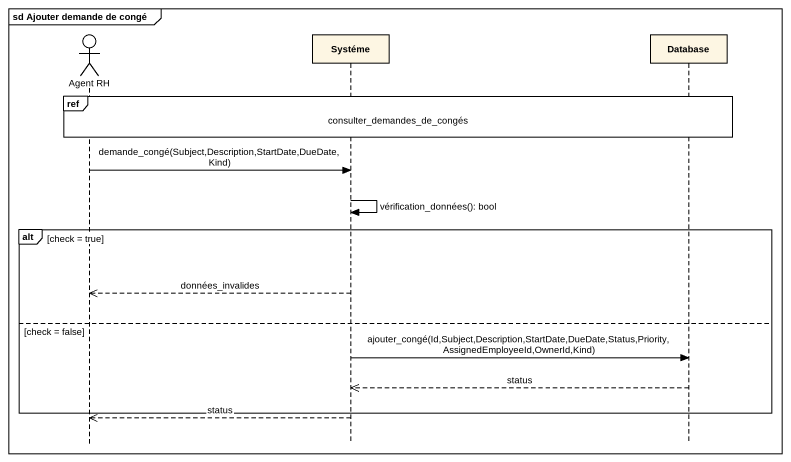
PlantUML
@startuml
mainframe sd Ajouter demande de congé
hide footbox
actor "Agent RH" as Agent_RH
participant Systéme
participant "Database" as Database_

ref over Agent_RH, Systéme, Database_ : consulter_demandes_de_congés
Agent_RH -> Systéme : demande_congé(Subject,Description,StartDate,DueDate,Kind)
Systéme -> Systéme : vérification_données(): bool
alt check = true
  Systéme -->> Agent_RH : données_invalides
else check = false
  Systéme -> Database_ : ajouter_congé(Id,Subject,Description,StartDate,DueDate,Status,Priority,AssignedEmployeeId,OwnerId,Kind)
  Database_ -->> Systéme : status
end
Systéme -->> Agent_RH : status
@enduml
